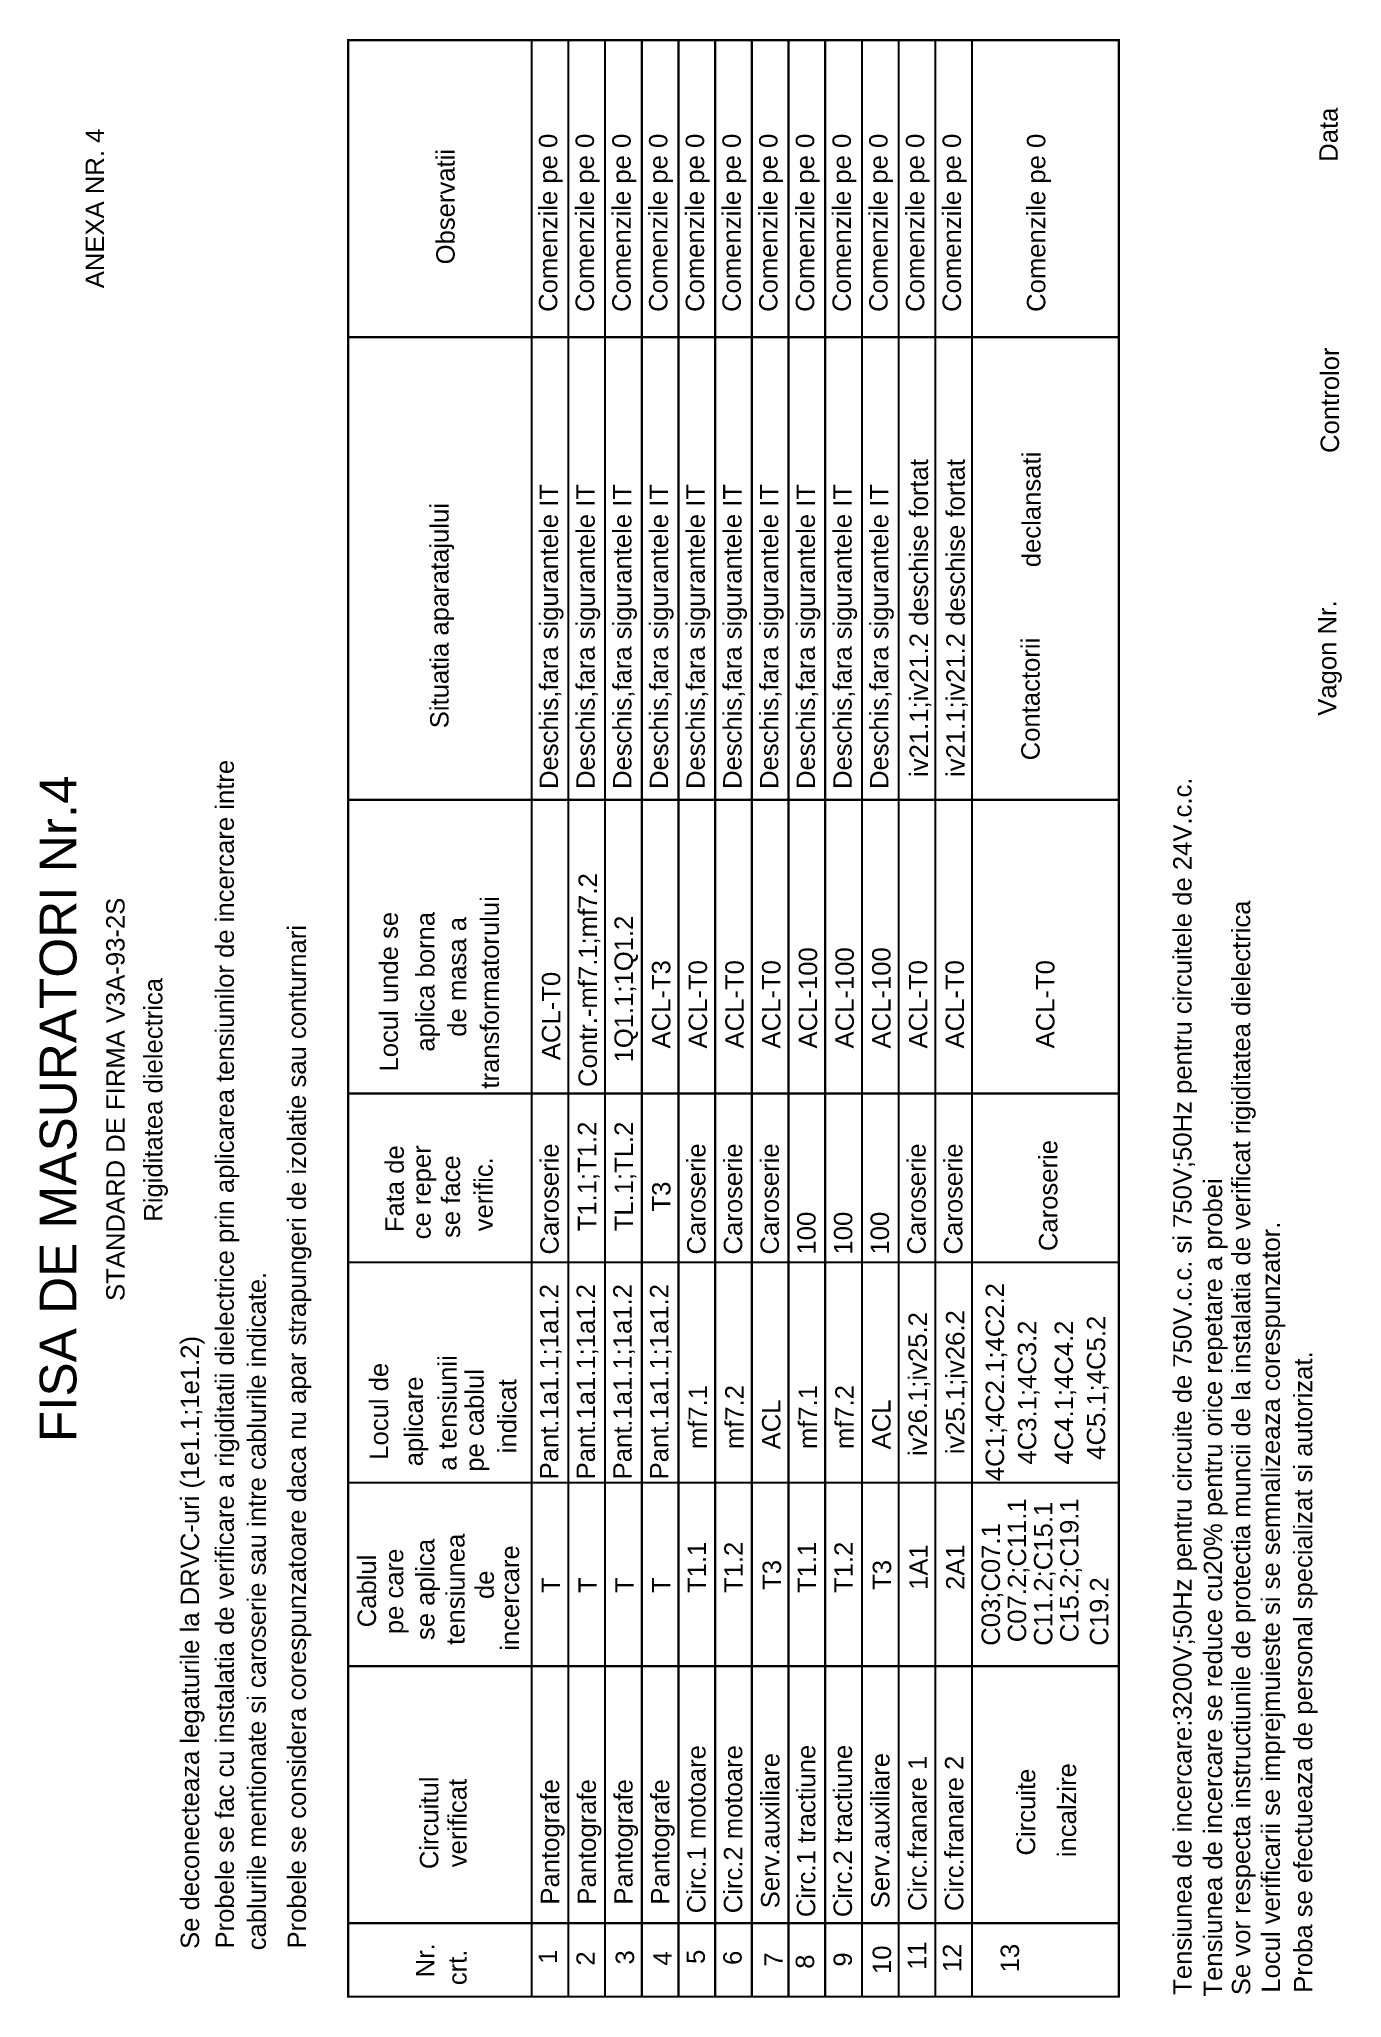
# Model space of a CAD drawing. Header units: millimetres. Extents: x 160 to 338, y -14 to 252.
import ezdxf

# ---------------------------------------------------------------- set-up
doc = ezdxf.new("R2010")
doc.units = ezdxf.units.MM
doc.styles.add('ARIAL', font='ARIAL.TTF')

msp = doc.modelspace()

# ---------------------------------------------------------------- linework, layer by layer
at = {"color": 7}
msp.add_line((287.38, -14.23), (287.38, 252.2), dxfattribs=at)
at = {"color": 7, "const_width": 0.3}
msp.add_lwpolyline([(202.38, -14.23), (307.38, -14.23), (307.38, 252.2), (202.38, 252.2)], close=True, dxfattribs=at)
for points in [[(227.38, -14.23), (227.38, 252.2)], [(232.38, -14.23), (232.38, 252.2)], [(237.38, -14.23), (237.38, 252.2)], [(242.38, -14.23), (242.38, 252.2)], [(247.38, -14.23), (247.38, 252.2)], [(252.38, -14.23), (252.38, 252.2)], [(257.38, -14.23), (257.38, 252.2)], [(262.38, -14.23), (262.38, 252.2)], [(267.38, -14.23), (267.38, 252.2)], [(272.38, -14.23), (272.38, 252.2)], [(277.38, -14.23), (277.38, 252.2)], [(282.38, -14.23), (282.38, 252.2)], [(287.38, -14.23), (287.38, 252.2)], [(202.38, 211.77), (307.38, 211.77)], [(202.38, 148.77), (307.38, 148.77)], [(202.38, 108.77), (307.38, 108.77)], [(202.38, 85.77), (307.38, 85.77)], [(202.38, 55.77), (307.38, 55.77)], [(202.38, 30.77), (307.38, 30.77)], [(202.38, -4.23), (307.38, -4.23)]]:
    msp.add_lwpolyline(points, dxfattribs=at)

# ---------------------------------------------------------------- texts
at = {"color": 7, "style": 'ARIAL'}
for s, height, p in [('Data', 2.5, (337.19, 235.65)), ('ANEXA NR. 4', 2.5, (169.11, 218.43)), ('Comenzile pe 0', 2.5, (230.87, 215.21)), ('Comenzile pe 0', 2.5, (235.87, 215.21)), ('Comenzile pe 0', 2.5, (240.87, 215.21)), ('Comenzile pe 0', 2.5, (245.87, 215.21)), ('Comenzile pe 0', 2.5, (250.87, 215.21)), ('Comenzile pe 0', 2.5, (255.87, 215.21)), ('Comenzile pe 0', 2.5, (260.87, 215.21)), ('Comenzile pe 0', 2.5, (265.87, 215.21)), ('Comenzile pe 0', 2.5, (270.87, 215.21)), ('Comenzile pe 0', 2.5, (275.87, 215.21)), ('Comenzile pe 0', 2.5, (280.87, 215.21)), ('Comenzile pe 0', 2.5, (285.87, 215.21)), ('Comenzile pe 0', 2.5, (297.36, 215.21)), ('Observatii', 2.5, (216.89, 221.68)), ('Controlor', 2.5, (337.37, 196)), ('iv21.1;iv21.2 deschise fortat', 2.5, (281.38, 151.88)), ('iv21.1;iv21.2 deschise fortat', 2.5, (286.38, 151.88)), ('declansati', 2.5, (296.71, 180.44)), ('Deschis,fara sigurantele IT', 2.5, (230.97, 150.24)), ('Deschis,fara sigurantele IT', 2.5, (235.97, 150.24)), ('Deschis,fara sigurantele IT', 2.5, (240.97, 150.24)), ('Deschis,fara sigurantele IT', 2.5, (245.97, 150.24)), ('Deschis,fara sigurantele IT', 2.5, (250.97, 150.24)), ('Deschis,fara sigurantele IT', 2.5, (255.97, 150.24)), ('Deschis,fara sigurantele IT', 2.5, (260.97, 150.24)), ('Deschis,fara sigurantele IT', 2.5, (265.97, 150.24)), ('Deschis,fara sigurantele IT', 2.5, (270.97, 150.24)), ('Deschis,fara sigurantele IT', 2.5, (275.97, 150.24)), ('Situatia aparatajului ', 2.5, (216.06, 158.51)), ('Vagon Nr.', 2.5, (337.01, 160.21)), ('Contactorii ', 2.5, (296.59, 154.14)), ('Probele se fac cu instalatia de verificare a rigiditatii dielectrice prin aplicarea tensiunilor de incercare intre', 2.5, (186.81, -7.67)), ('FISA DE MASURATORI Nr.4', 5, (165.36, 61.29)), ('Tensiunea de incercare:3200V;50Hz pentru circuite de 750V.c.c. si 750V;50Hz pentru circuitele de 24V.c.c.', 2.5, (317.28, -13.97)), ('Contr.-mf7.1;mf7.2', 2.5, (236.27, 109.66)), ('STANDARD DE FIRMA V3A-93-2S', 2.5, (171.92, 80.52)), ('aplica borna', 2.5, (214.14, 114.47)), ('transformatorului', 2.5, (222.92, 109.44)), ('Se vor respecta instructiunile de protectia muncii de la instalatia de verificat rigiditatea dielectrica', 2.5, (325.28, -14.02)), ('Probele se considera corespunzatoare daca nu apar strapungeri de izolatie sau conturnari', 2.5, (196.63, -7.67)), ('Locul unde se ', 2.5, (209.16, 111.76)), ('de masa a', 2.5, (218.46, 116.5)), ('1Q1.1;1Q1.2', 2.5, (241.17, 113)), ('ACL-100', 2.5, (266.27, 114.9)), ('ACL-100', 2.5, (271.27, 114.9)), ('ACL-100', 2.5, (276.27, 114.9)), ('ACL-T3', 2.5, (246.27, 114.9)), ('ACL-T0', 2.5, (251.27, 114.9)), ('ACL-T0', 2.5, (256.27, 114.9)), ('ACL-T0', 2.5, (261.27, 114.9)), ('ACL-T0', 2.5, (281.27, 114.9)), ('ACL-T0', 2.5, (286.27, 114.9)), ('ACL-T0', 2.5, (298.6, 114.9)), ('Rigiditatea dielectrica', 2.5, (177.07, 91.31)), ('ACL-T0', 2.5, (231.27, 113.31)), ('T1.1;T1.2', 2.5, (236.17, 90)), ('TL.1;TL.2', 2.5, (241.17, 90)), ('Fata de', 2.5, (209.96, 89.88)), ('ce reper', 2.5, (213.62, 88.91)), ('Caroserie', 2.5, (231.06, 86.84)), ('Caroserie', 2.5, (251.06, 86.84)), ('Caroserie', 2.5, (256.06, 86.84)), ('Caroserie', 2.5, (261.06, 86.84)), ('Caroserie', 2.5, (281.06, 86.84)), ('Caroserie', 2.5, (286.06, 86.84)), ('Caroserie', 2.5, (299, 87.3)), ('se face', 2.5, (217.62, 89.09)), ('verific.', 2.5, (222.07, 90)), ('T3', 2.5, (246.29, 92.7)), ('Tensiunea de incercare se reduce cu20% pentru orice repetare a probei', 2.5, (321.45, -14.21)), ('100', 2.5, (266.06, 86.84)), ('100', 2.5, (271.06, 86.84)), ('100', 2.5, (276.06, 86.84)), ('Locul verificarii se imprejmuieste si se semnalizeaza corespunzator.', 2.5, (329.32, -13.68)), ('cablurile mentionate si caroserie sau intre cablurile indicate.', 2.5, (191.17, -7.91)), ('4C1;4C2.1;4C2.2', 2.5, (291.74, 55.97)), ('Pant.1a1.1;1a1.2', 2.5, (231, 56.22)), ('Pant.1a1.1;1a1.2', 2.5, (236, 56.22)), ('Pant.1a1.1;1a1.2', 2.5, (241, 56.22)), ('Pant.1a1.1;1a1.2', 2.5, (246, 56.22)), ('iv26.1;iv25.2', 2.5, (281.22, 59.39)), ('iv25.1;iv26.2', 2.5, (286.33, 59.65)), ('4C3.1;4C3.2', 2.5, (296.12, 58.24)), ('4C4.1;4C4.2', 2.5, (301.14, 58.24)), ('4C5.1;4C5.2', 2.5, (305.52, 58.89)), ('Se deconecteaza legaturile la DRVC-uri (1e1.1;1e1.2)', 2.5, (182.07, -7.72)), ('a tensiunii', 2.5, (217.15, 57.41)), ('Proba se efectueaza de personal specializat si autorizat.', 2.5, (333.72, -13.7)), ('Locul de', 2.5, (207.83, 58.89)), ('aplicare', 2.5, (212.56, 58)), ('pe cablul', 2.5, (220.85, 57.26)), ('indicat', 2.5, (225.29, 59.78)), ('mf7.1', 2.5, (251.25, 60.34)), ('mf7.2', 2.5, (256.25, 60.34)), ('ACL', 2.5, (261.27, 60.31)), ('mf7.1', 2.5, (266.25, 60.34)), ('mf7.2', 2.5, (271.25, 60.34)), ('ACL', 2.5, (276.27, 60.31)), ('C07.2;C11.1', 2.5, (294.75, 34.04)), ('C15.2;C19.1', 2.5, (301.88, 34.04)), ('C11.2;C15.1', 2.5, (298.32, 33.56)), ('se aplica', 2.5, (214.13, 34.34)), ('tensiunea', 2.5, (218.24, 33.68)), ('C03;C07.1', 2.5, (291.18, 33.56)), ('Cablul', 2.5, (206.17, 36.07)), ('pe care', 2.5, (209.88, 35.14)), ('incercare', 2.5, (225.67, 32.88)), ('T1.1', 2.5, (251.13, 40.74)), ('T1.2', 2.5, (256.13, 40.74)), ('T1.1', 2.5, (266.13, 40.74)), ('T1.2', 2.5, (271.13, 40.74)), ('1A1', 2.5, (281.35, 41.17)), ('2A1', 2.5, (286.35, 41.17)), ('de', 2.5, (222.22, 39.92)), ('T', 2.5, (231.26, 40.75)), ('T', 2.5, (236.26, 40.75)), ('T', 2.5, (241.26, 40.75)), ('T', 2.5, (246.26, 40.75)), ('T3', 2.5, (261.35, 41.17)), ('T3', 2.5, (276.35, 41.17)), ('C19.2', 2.5, (305.94, 33.56)), ('Circ.1 motoare', 2.5, (251.07, -2.87)), ('Circ.2 motoare', 2.5, (256.07, -2.87)), ('Serv.auxiliare', 2.5, (261.13, -2.19)), ('Circ.1 tractiune', 2.5, (266.02, -3.4)), ('Circ.2 tractiune', 2.5, (271.02, -3.4)), ('Serv.auxiliare', 2.5, (276.13, -2.19)), ('Circ.franare 1', 2.5, (281.19, -2.56)), ('Circ.franare 2', 2.5, (286.19, -2.56)), ('Circuite', 2.5, (295.98, 4.99)), ('incalzire', 2.5, (301.56, 4.77)), ('Circuitul', 2.5, (214.66, 3.14)), ('verificat', 2.5, (218.51, 3.4)), ('Pantografe', 2.5, (231.13, -1.69)), ('Pantografe', 2.5, (236.13, -1.69)), ('Pantografe', 2.5, (241.13, -1.69)), ('Pantografe', 2.5, (246.13, -1.69)), ('Nr.', 2.5, (214.13, -11.6)), ('1', 2.5, (230.84, -9.77)), ('5', 2.5, (250.98, -9.77)), ('10', 2.5, (276.34, -11.14)), ('11', 2.5, (281.13, -10.58)), ('12', 2.5, (285.9, -10.89)), ('13', 2.5, (293.78, -10.91)), ('crt.', 2.5, (218.51, -12.66)), ('2', 2.5, (235.98, -10)), ('3', 2.5, (241.33, -9.85)), ('4', 2.5, (246.44, -10)), ('6', 2.5, (255.99, -9.91)), ('7', 2.5, (261.6, -10.15)), ('8', 2.5, (265.86, -10.43)), ('9', 2.5, (271.01, -10.14))]:
    msp.add_text(s, height=height, rotation=90, dxfattribs=at).set_placement(p)

doc.saveas('drawing.dxf')
